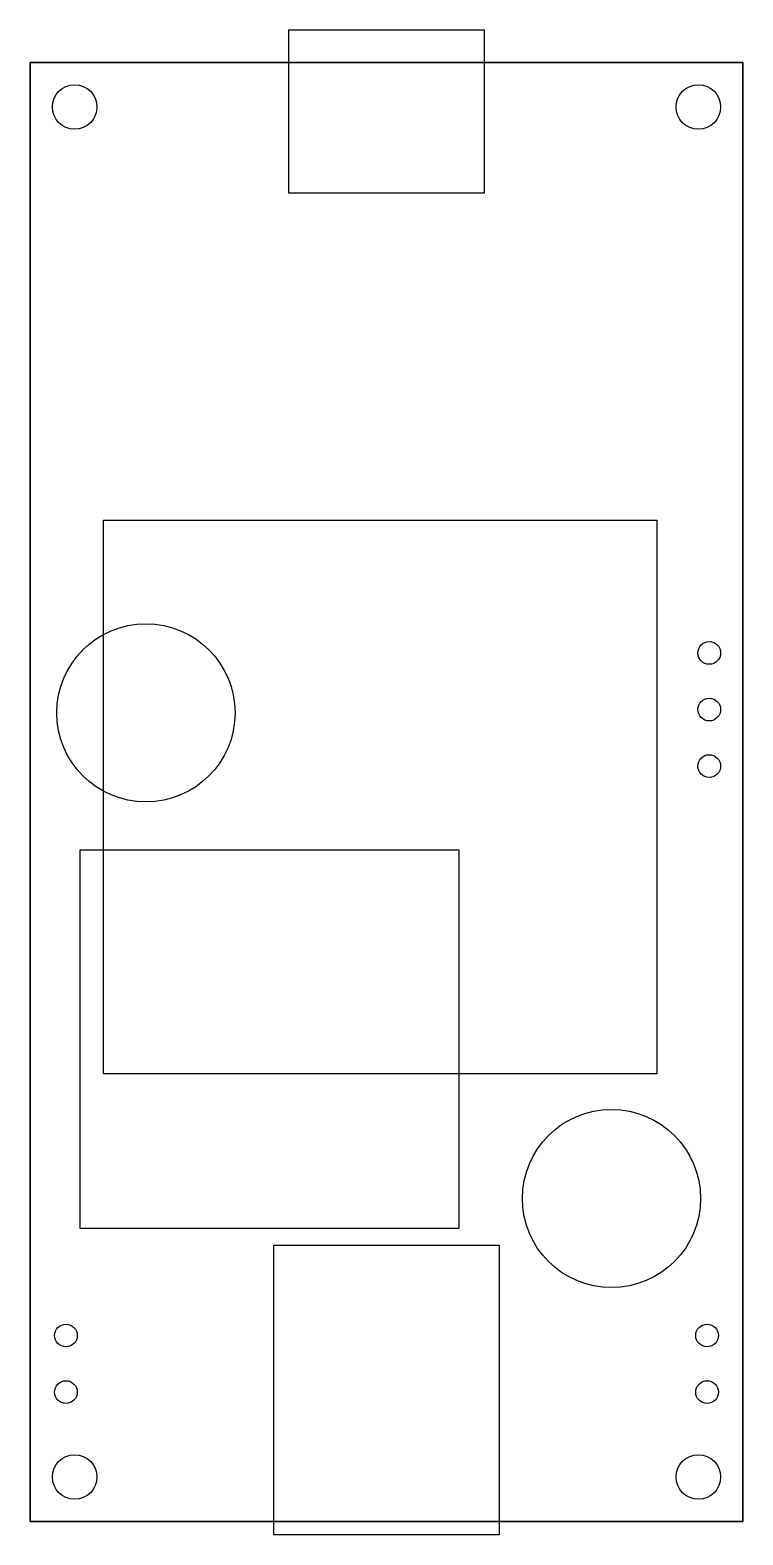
# Model space of a CAD drawing. Header units: millimetres. Extents: x -16 to 16, y -33.4 to 34.2.
import ezdxf

# ---------------------------------------------------------------- set-up
doc = ezdxf.new("R2010")
doc.units = ezdxf.units.MM
doc.layers.get('0').update_dxf_attribs({"linetype": 'CONTINUOUS'})

msp = doc.modelspace()

# ---------------------------------------------------------------- linework, layer by layer
for points in [[(-2.875, 34.2), (-4.4, 34.2), (-4.4, 26.9), (-2.875, 26.9), (2.875, 26.9), (4.4, 26.9), (4.4, 34.2), (2.875, 34.2)], [(-16, -32.75), (16, -32.75), (16, 32.75), (-16, 32.75)], [(-16, -32.75), (-16, 32.75), (16, 32.75), (16, -32.75)], [(12.14, 12.2), (12.14, -12.65), (-12.71, -12.65), (-12.71, 12.2)], [(-13.75, -19.6), (-13.75, -2.6), (3.25, -2.6), (3.25, -19.6)], [(-5.06, -33.35), (-5.06, -20.35), (5.06, -20.35), (5.06, -33.35)]]:
    msp.add_lwpolyline(points, close=True)
for centre, radius in [((-14, 30.75), 1), ((-14, 30.75), 1), ((14, 30.75), 1), ((14, 30.75), 1), ((-10.8, 3.55), 4), ((14.49, 6.24), 0.51), ((14.49, 6.24), 0.51), ((14.49, 3.7), 0.51), ((14.49, 3.7), 0.51), ((14.49, 1.16), 0.51), ((14.49, 1.16), 0.51), ((10.1, -18.25), 4), ((-14.39, -24.4), 0.51), ((-14.39, -24.4), 0.51), ((14.39, -24.4), 0.51), ((14.39, -24.4), 0.51), ((-14.39, -26.94), 0.51), ((-14.39, -26.94), 0.51), ((14.39, -26.94), 0.51), ((14.39, -26.94), 0.51), ((-14, -30.75), 1), ((-14, -30.75), 1), ((14, -30.75), 1), ((14, -30.75), 1)]:
    msp.add_circle(centre, radius)

doc.saveas('drawing.dxf')
